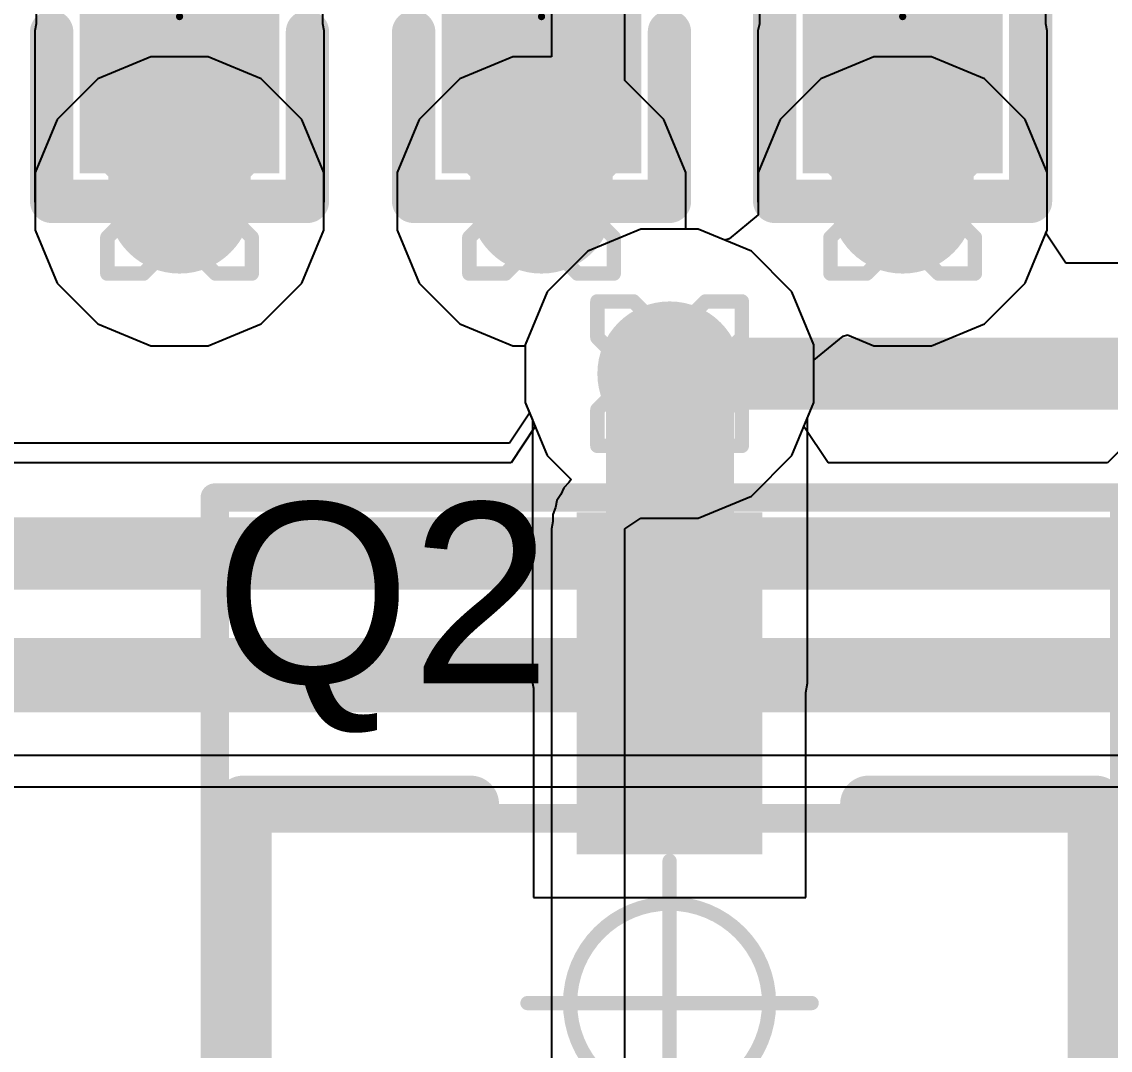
# Model space of a CAD drawing. Header units: inches. Extents: x -13 to 356, y -4 to 120.
# Drawn here: x 5.124 to 8.954, y 14.963 to 18.58 of the extents above; entities that cross this region are included whole.
import ezdxf

# ---------------------------------------------------------------- set-up
doc = ezdxf.new("R2010")
doc.units = ezdxf.units.IN
for name, color, linetype in [('Bottom Layer', 5, 'Continuous'), ('Drill Drawing', 1, 'Continuous'), ('GND', 16, 'Continuous'), ('Mechanical 13', 56, 'Continuous'), ('Mechanical 15', 56, 'Continuous'), ('POWER', 76, 'Continuous'), ('Top Layer', 1, 'Continuous'), ('Top Overlay', 2, 'Continuous'), ('Top Paste', 8, 'Continuous'), ('Top Solder', 216, 'Continuous'), ('Via Holes', 16, 'Continuous')]:
    doc.layers.add(name, color=color, linetype=linetype)
doc.styles.add('Arial', font='', dxfattribs={"height": 0.2})
doc.styles.get('Arial').set_extended_font_data('Arial')

# ---------------------------------------------------------------- blocks, each defined once
blk = doc.blocks.new('SOT23_3L_23')
at = {"layer": 'Top Layer'}
blk.add_hatch(color=1, dxfattribs=at).paths.add_polyline_path([(0.225, 0.625), (-0.225, 0.625), (-0.225, 1.625), (0.225, 1.625)])
at = {"layer": 'Top Paste'}
blk.add_hatch(color=8, dxfattribs=at).paths.add_polyline_path([(0.225, 0.625), (-0.225, 0.625), (-0.225, 1.625), (0.225, 1.625)])
at = {"layer": 'Top Solder'}
blk.add_hatch(color=216, dxfattribs=at).paths.add_polyline_path([(0.3266, 0.5234), (-0.3266, 0.5234), (-0.3266, 1.7266), (0.3266, 1.7266)])
at = {"layer": 'Mechanical 13'}
for points in [[(-1.5, 0.65, 0.1, 0.1, 0), (1.5, 0.65, 0.1, 0.1, 0)], [(-1.5, -0.65, 0.1, 0.1, 0), (-1.5, 0.65, 0.1, 0.1, 0)], [(1.5, -0.65, 0.1, 0.1, 0), (1.5, 0.65, 0.1, 0.1, 0)]]:
    blk.add_lwpolyline(points, format="xyseb", dxfattribs=at)
for points in [[(-1.525, 0.65, 0.05, 0.05, 1), (-1.475, 0.65, 0.05, 0.05, 1)], [(-1.525, 0.65, 0.05, 0.05, 1), (-1.475, 0.65, 0.05, 0.05, 1)], [(1.475, 0.65, 0.05, 0.05, 1), (1.525, 0.65, 0.05, 0.05, 1)], [(1.475, 0.65, 0.05, 0.05, 1), (1.525, 0.65, 0.05, 0.05, 1)]]:
    blk.add_lwpolyline(points, format="xyseb", close=True, dxfattribs=at)
at = {"layer": 'Mechanical 15'}
for points in [[(-1.6, 1.778, 0.1, 0.1, 0), (1.6, 1.778, 0.1, 0.1, 0)], [(-1.6, -1.778, 0.1, 0.1, 0), (-1.6, 1.778, 0.1, 0.1, 0)], [(1.6, -1.778, 0.1, 0.1, 0), (1.6, 1.778, 0.1, 0.1, 0)], [(0, -0.5, 0.05, 0.05, 0), (0, 0.5, 0.05, 0.05, 0)], [(-0.5, 0, 0.05, 0.05, 0), (0.5, 0, 0.05, 0.05, 0)]]:
    blk.add_lwpolyline(points, format="xyseb", dxfattribs=at)
for points in [[(-1.625, 1.778, 0.05, 0.05, 1), (-1.575, 1.778, 0.05, 0.05, 1)], [(-1.625, 1.778, 0.05, 0.05, 1), (-1.575, 1.778, 0.05, 0.05, 1)], [(1.575, 1.778, 0.05, 0.05, 1), (1.625, 1.778, 0.05, 0.05, 1)], [(1.575, 1.778, 0.05, 0.05, 1), (1.625, 1.778, 0.05, 0.05, 1)], [(-0.0125, 0.5, 0.025, 0.025, 1), (0.0125, 0.5, 0.025, 0.025, 1)], [(0.35, 0, 0.05, 0.05, 1), (-0.35, 0, 0.05, 0.05, 1)], [(-0.5125, 0, 0.025, 0.025, 1), (-0.4875, 0, 0.025, 0.025, 1)], [(-0.3625, 0, 0.025, 0.025, 1), (-0.3375, 0, 0.025, 0.025, 1)], [(0.3375, 0, 0.025, 0.025, 1), (0.3625, 0, 0.025, 0.025, 1)], [(0.4875, 0, 0.025, 0.025, 1), (0.5125, 0, 0.025, 0.025, 1)]]:
    blk.add_lwpolyline(points, format="xyseb", close=True, dxfattribs=at)
at = {"layer": 'Top Overlay'}
for points in [[(-1.5, -0.3, 0.2, 0.2, 0), (-1.5, 0.7, 0.2, 0.2, 0)], [(-1.5, 0.7, 0.2, 0.2, 0), (-0.7, 0.7, 0.2, 0.2, 0)], [(0.7, 0.7, 0.2, 0.2, 0), (1.5, 0.7, 0.2, 0.2, 0)], [(1.5, -0.3, 0.2, 0.2, 0), (1.5, 0.7, 0.2, 0.2, 0)]]:
    blk.add_lwpolyline(points, format="xyseb", dxfattribs=at)
for points in [[(-1.55, 0.7, 0.1, 0.1, 1), (-1.45, 0.7, 0.1, 0.1, 1)], [(-1.55, 0.7, 0.1, 0.1, 1), (-1.45, 0.7, 0.1, 0.1, 1)], [(-0.75, 0.7, 0.1, 0.1, 1), (-0.65, 0.7, 0.1, 0.1, 1)], [(0.65, 0.7, 0.1, 0.1, 1), (0.75, 0.7, 0.1, 0.1, 1)], [(1.45, 0.7, 0.1, 0.1, 1), (1.55, 0.7, 0.1, 0.1, 1)], [(1.45, 0.7, 0.1, 0.1, 1), (1.55, 0.7, 0.1, 0.1, 1)]]:
    blk.add_lwpolyline(points, format="xyseb", close=True, dxfattribs=at)
blk = doc.blocks.new('R_0402_L_27')
at = {"layer": 'Top Layer'}
for points in [[(-0.6001, 0.2499), (-0.2001, 0.2499), (-0.2001, -0.2501), (-0.6001, -0.2501)], [(0.2499, 0.2499), (0.6499, 0.2499), (0.6499, -0.2501), (0.2499, -0.2501)]]:
    blk.add_hatch(color=1, dxfattribs=at).paths.add_polyline_path(points)
at = {"layer": 'Top Paste'}
for points in [[(-0.6001, 0.2499), (-0.2001, 0.2499), (-0.2001, -0.2501), (-0.6001, -0.2501)], [(0.2499, 0.2499), (0.6499, 0.2499), (0.6499, -0.2501), (0.2499, -0.2501)]]:
    blk.add_hatch(color=8, dxfattribs=at).paths.add_polyline_path(points)
at = {"layer": 'Top Solder'}
for points in [[(-0.7017, 0.3515), (-0.0985, 0.3515), (-0.0985, -0.3517), (-0.7017, -0.3517)], [(0.1483, 0.3515), (0.7515, 0.3515), (0.7515, -0.3517), (0.1483, -0.3517)]]:
    blk.add_hatch(color=216, dxfattribs=at).paths.add_polyline_path(points)
at = {"layer": 'Mechanical 15'}
for points in [[(0, -0.2, 0.0254, 0.0254, 0), (0, 0.2, 0.0254, 0.0254, 0)], [(0.2, 0, 0.0254, 0.0254, 0), (-0.2, 0, 0.0254, 0.0254, 0)]]:
    blk.add_lwpolyline(points, format="xyseb", dxfattribs=at)
for points in [[(-0.0063, 0.2, 0.0127, 0.0127, 1), (0.0063, 0.2, 0.0127, 0.0127, 1)], [(0.127, 0, 0.0254, 0.0254, 1), (-0.127, 0, 0.0254, 0.0254, 1)], [(-0.2063, 0, 0.0127, 0.0127, 1), (-0.1936, 0, 0.0127, 0.0127, 1)], [(-0.1333, 0, 0.0127, 0.0127, 1), (-0.1206, 0, 0.0127, 0.0127, 1)], [(0.1206, 0, 0.0127, 0.0127, 1), (0.1333, 0, 0.0127, 0.0127, 1)], [(0.1936, 0, 0.0127, 0.0127, 1), (0.2063, 0, 0.0127, 0.0127, 1)], [(-0.0063, -0.2, 0.0127, 0.0127, 1), (0.0063, -0.2, 0.0127, 0.0127, 1)]]:
    blk.add_lwpolyline(points, format="xyseb", close=True, dxfattribs=at)
at = {"layer": 'Top Overlay'}
for points in [[(-0.8001, -0.4501, 0.1524, 0.1524, 0), (-0.8001, 0.4499, 0.1524, 0.1524, 0)], [(0.8499, 0.4499, 0.1524, 0.1524, 0), (-0.8001, 0.4499, 0.1524, 0.1524, 0)], [(0.8499, -0.4501, 0.1524, 0.1524, 0), (0.8499, 0.4499, 0.1524, 0.1524, 0)], [(0.8499, -0.4501, 0.1524, 0.1524, 0), (-0.8001, -0.4501, 0.1524, 0.1524, 0)]]:
    blk.add_lwpolyline(points, format="xyseb", dxfattribs=at)
for points in [[(-0.8382, 0.4499, 0.0762, 0.0762, 1), (-0.762, 0.4499, 0.0762, 0.0762, 1)], [(-0.8382, 0.4499, 0.0762, 0.0762, 1), (-0.762, 0.4499, 0.0762, 0.0762, 1)], [(0.8118, 0.4499, 0.0762, 0.0762, 1), (0.888, 0.4499, 0.0762, 0.0762, 1)], [(0.8118, 0.4499, 0.0762, 0.0762, 1), (0.888, 0.4499, 0.0762, 0.0762, 1)], [(-0.8382, -0.4501, 0.0762, 0.0762, 1), (-0.762, -0.4501, 0.0762, 0.0762, 1)], [(-0.8382, -0.4501, 0.0762, 0.0762, 1), (-0.762, -0.4501, 0.0762, 0.0762, 1)], [(0.8118, -0.4501, 0.0762, 0.0762, 1), (0.888, -0.4501, 0.0762, 0.0762, 1)], [(0.8118, -0.4501, 0.0762, 0.0762, 1), (0.888, -0.4501, 0.0762, 0.0762, 1)]]:
    blk.add_lwpolyline(points, format="xyseb", close=True, dxfattribs=at)
blk = doc.blocks.new('C_0402_L_28')
at = {"layer": 'Top Layer'}
for points in [[(-0.65, 0.25), (-0.25, 0.25), (-0.25, -0.25), (-0.65, -0.25)], [(0.2499, 0.2499), (0.6499, 0.2499), (0.6499, -0.2501), (0.2499, -0.2501)]]:
    blk.add_hatch(color=1, dxfattribs=at).paths.add_polyline_path(points)
at = {"layer": 'Top Paste'}
for points in [[(-0.65, 0.25), (-0.25, 0.25), (-0.25, -0.25), (-0.65, -0.25)], [(0.2499, 0.2499), (0.6499, 0.2499), (0.6499, -0.2501), (0.2499, -0.2501)]]:
    blk.add_hatch(color=8, dxfattribs=at).paths.add_polyline_path(points)
at = {"layer": 'Top Solder'}
for points in [[(-0.7516, 0.3516), (-0.1484, 0.3516), (-0.1484, -0.3516), (-0.7516, -0.3516)], [(0.1483, 0.3515), (0.7515, 0.3515), (0.7515, -0.3517), (0.1483, -0.3517)]]:
    blk.add_hatch(color=216, dxfattribs=at).paths.add_polyline_path(points)
at = {"layer": 'Mechanical 15'}
for points in [[(0, -0.2, 0.0254, 0.0254, 0), (0, 0.2, 0.0254, 0.0254, 0)], [(0.2, 0, 0.0254, 0.0254, 0), (-0.2, 0, 0.0254, 0.0254, 0)]]:
    blk.add_lwpolyline(points, format="xyseb", dxfattribs=at)
for points in [[(-0.0063, 0.2, 0.0127, 0.0127, 1), (0.0063, 0.2, 0.0127, 0.0127, 1)], [(0.127, 0, 0.0254, 0.0254, 1), (-0.127, 0, 0.0254, 0.0254, 1)], [(-0.2063, 0, 0.0127, 0.0127, 1), (-0.1936, 0, 0.0127, 0.0127, 1)], [(-0.1333, 0, 0.0127, 0.0127, 1), (-0.1206, 0, 0.0127, 0.0127, 1)], [(0.1206, 0, 0.0127, 0.0127, 1), (0.1333, 0, 0.0127, 0.0127, 1)], [(0.1936, 0, 0.0127, 0.0127, 1), (0.2063, 0, 0.0127, 0.0127, 1)], [(-0.0063, -0.2, 0.0127, 0.0127, 1), (0.0063, -0.2, 0.0127, 0.0127, 1)]]:
    blk.add_lwpolyline(points, format="xyseb", close=True, dxfattribs=at)
at = {"layer": 'Top Overlay'}
for points in [[(-0.254, 0.4499, 0.1524, 0.1524, 0), (-0.8499, 0.4499, 0.1524, 0.1524, 0)], [(-0.8499, -0.4499, 0.1524, 0.1524, 0), (-0.8499, 0.4499, 0.1524, 0.1524, 0)], [(0.8499, 0.4499, 0.1524, 0.1524, 0), (0.254, 0.4499, 0.1524, 0.1524, 0)], [(0.8499, -0.4501, 0.1524, 0.1524, 0), (0.8499, 0.4499, 0.1524, 0.1524, 0)], [(0, -0.1524, 0.1524, 0.1524, 0), (0, 0.1524, 0.1524, 0.1524, 0)], [(-0.254, -0.4499, 0.1524, 0.1524, 0), (-0.8499, -0.4499, 0.1524, 0.1524, 0)], [(-0.8498, -0.4501, 0.1524, 0.1524, 0), (-0.8499, -0.4499, 0.1524, 0.1524, 0)], [(0.8499, -0.4499, 0.1524, 0.1524, 0), (0.254, -0.4499, 0.1524, 0.1524, 0)]]:
    blk.add_lwpolyline(points, format="xyseb", dxfattribs=at)
for points in [[(-0.888, 0.4499, 0.0762, 0.0762, 1), (-0.8118, 0.4499, 0.0762, 0.0762, 1)], [(-0.888, 0.4499, 0.0762, 0.0762, 1), (-0.8118, 0.4499, 0.0762, 0.0762, 1)], [(-0.2921, 0.4499, 0.0762, 0.0762, 1), (-0.2159, 0.4499, 0.0762, 0.0762, 1)], [(0.2159, 0.4499, 0.0762, 0.0762, 1), (0.2921, 0.4499, 0.0762, 0.0762, 1)], [(0.8118, 0.4499, 0.0762, 0.0762, 1), (0.888, 0.4499, 0.0762, 0.0762, 1)], [(0.8118, 0.4499, 0.0762, 0.0762, 1), (0.888, 0.4499, 0.0762, 0.0762, 1)], [(-0.0381, 0.1524, 0.0762, 0.0762, 1), (0.0381, 0.1524, 0.0762, 0.0762, 1)], [(-0.0381, -0.1524, 0.0762, 0.0762, 1), (0.0381, -0.1524, 0.0762, 0.0762, 1)], [(-0.888, -0.4499, 0.0762, 0.0762, 1), (-0.8118, -0.4499, 0.0762, 0.0762, 1)], [(-0.888, -0.4499, 0.0762, 0.0762, 1), (-0.8118, -0.4499, 0.0762, 0.0762, 1)], [(-0.888, -0.4499, 0.0762, 0.0762, 1), (-0.8118, -0.4499, 0.0762, 0.0762, 1)], [(-0.8879, -0.4501, 0.0762, 0.0762, 1), (-0.8117, -0.4501, 0.0762, 0.0762, 1)], [(-0.2921, -0.4499, 0.0762, 0.0762, 1), (-0.2159, -0.4499, 0.0762, 0.0762, 1)], [(0.2159, -0.4499, 0.0762, 0.0762, 1), (0.2921, -0.4499, 0.0762, 0.0762, 1)], [(0.8118, -0.4499, 0.0762, 0.0762, 1), (0.888, -0.4499, 0.0762, 0.0762, 1)], [(0.8118, -0.4501, 0.0762, 0.0762, 1), (0.888, -0.4501, 0.0762, 0.0762, 1)]]:
    blk.add_lwpolyline(points, format="xyseb", close=True, dxfattribs=at)
blk = doc.blocks.new('C_0402_L_40')
at = {"layer": 'Top Layer'}
for points in [[(-0.65, 0.25), (-0.25, 0.25), (-0.25, -0.25), (-0.65, -0.25)], [(0.2499, 0.2499), (0.6499, 0.2499), (0.6499, -0.2501), (0.2499, -0.2501)]]:
    blk.add_hatch(color=1, dxfattribs=at).paths.add_polyline_path(points)
at = {"layer": 'Top Paste'}
for points in [[(-0.65, 0.25), (-0.25, 0.25), (-0.25, -0.25), (-0.65, -0.25)], [(0.2499, 0.2499), (0.6499, 0.2499), (0.6499, -0.2501), (0.2499, -0.2501)]]:
    blk.add_hatch(color=8, dxfattribs=at).paths.add_polyline_path(points)
at = {"layer": 'Top Solder'}
for points in [[(-0.7516, 0.3516), (-0.1484, 0.3516), (-0.1484, -0.3516), (-0.7516, -0.3516)], [(0.1483, 0.3515), (0.7515, 0.3515), (0.7515, -0.3517), (0.1483, -0.3517)]]:
    blk.add_hatch(color=216, dxfattribs=at).paths.add_polyline_path(points)
at = {"layer": 'Mechanical 15'}
for points in [[(0, -0.2, 0.0254, 0.0254, 0), (0, 0.2, 0.0254, 0.0254, 0)], [(0.2, 0, 0.0254, 0.0254, 0), (-0.2, 0, 0.0254, 0.0254, 0)]]:
    blk.add_lwpolyline(points, format="xyseb", dxfattribs=at)
for points in [[(-0.0063, 0.2, 0.0127, 0.0127, 1), (0.0063, 0.2, 0.0127, 0.0127, 1)], [(0.127, 0, 0.0254, 0.0254, 1), (-0.127, 0, 0.0254, 0.0254, 1)], [(-0.2063, 0, 0.0127, 0.0127, 1), (-0.1936, 0, 0.0127, 0.0127, 1)], [(-0.1333, 0, 0.0127, 0.0127, 1), (-0.1206, 0, 0.0127, 0.0127, 1)], [(0.1206, 0, 0.0127, 0.0127, 1), (0.1333, 0, 0.0127, 0.0127, 1)], [(0.1936, 0, 0.0127, 0.0127, 1), (0.2063, 0, 0.0127, 0.0127, 1)], [(-0.0063, -0.2, 0.0127, 0.0127, 1), (0.0063, -0.2, 0.0127, 0.0127, 1)]]:
    blk.add_lwpolyline(points, format="xyseb", close=True, dxfattribs=at)
at = {"layer": 'Top Overlay'}
for points in [[(-0.254, 0.4499, 0.1524, 0.1524, 0), (-0.8499, 0.4499, 0.1524, 0.1524, 0)], [(-0.8499, -0.4499, 0.1524, 0.1524, 0), (-0.8499, 0.4499, 0.1524, 0.1524, 0)], [(0.8499, 0.4499, 0.1524, 0.1524, 0), (0.254, 0.4499, 0.1524, 0.1524, 0)], [(0.8499, -0.4501, 0.1524, 0.1524, 0), (0.8499, 0.4499, 0.1524, 0.1524, 0)], [(0, -0.1524, 0.1524, 0.1524, 0), (0, 0.1524, 0.1524, 0.1524, 0)], [(-0.254, -0.4499, 0.1524, 0.1524, 0), (-0.8499, -0.4499, 0.1524, 0.1524, 0)], [(-0.8498, -0.4501, 0.1524, 0.1524, 0), (-0.8499, -0.4499, 0.1524, 0.1524, 0)], [(0.8499, -0.4499, 0.1524, 0.1524, 0), (0.254, -0.4499, 0.1524, 0.1524, 0)]]:
    blk.add_lwpolyline(points, format="xyseb", dxfattribs=at)
for points in [[(-0.888, 0.4499, 0.0762, 0.0762, 1), (-0.8118, 0.4499, 0.0762, 0.0762, 1)], [(-0.888, 0.4499, 0.0762, 0.0762, 1), (-0.8118, 0.4499, 0.0762, 0.0762, 1)], [(-0.2921, 0.4499, 0.0762, 0.0762, 1), (-0.2159, 0.4499, 0.0762, 0.0762, 1)], [(0.2159, 0.4499, 0.0762, 0.0762, 1), (0.2921, 0.4499, 0.0762, 0.0762, 1)], [(0.8118, 0.4499, 0.0762, 0.0762, 1), (0.888, 0.4499, 0.0762, 0.0762, 1)], [(0.8118, 0.4499, 0.0762, 0.0762, 1), (0.888, 0.4499, 0.0762, 0.0762, 1)], [(-0.0381, 0.1524, 0.0762, 0.0762, 1), (0.0381, 0.1524, 0.0762, 0.0762, 1)], [(-0.0381, -0.1524, 0.0762, 0.0762, 1), (0.0381, -0.1524, 0.0762, 0.0762, 1)], [(-0.888, -0.4499, 0.0762, 0.0762, 1), (-0.8118, -0.4499, 0.0762, 0.0762, 1)], [(-0.888, -0.4499, 0.0762, 0.0762, 1), (-0.8118, -0.4499, 0.0762, 0.0762, 1)], [(-0.888, -0.4499, 0.0762, 0.0762, 1), (-0.8118, -0.4499, 0.0762, 0.0762, 1)], [(-0.8879, -0.4501, 0.0762, 0.0762, 1), (-0.8117, -0.4501, 0.0762, 0.0762, 1)], [(-0.2921, -0.4499, 0.0762, 0.0762, 1), (-0.2159, -0.4499, 0.0762, 0.0762, 1)], [(0.2159, -0.4499, 0.0762, 0.0762, 1), (0.2921, -0.4499, 0.0762, 0.0762, 1)], [(0.8118, -0.4499, 0.0762, 0.0762, 1), (0.888, -0.4499, 0.0762, 0.0762, 1)], [(0.8118, -0.4501, 0.0762, 0.0762, 1), (0.888, -0.4501, 0.0762, 0.0762, 1)]]:
    blk.add_lwpolyline(points, format="xyseb", close=True, dxfattribs=at)

msp = doc.modelspace()

# ---------------------------------------------------------------- hatches: boundary and pattern name
at = {"layer": 'Bottom Layer'}
h = msp.add_hatch(color=5, dxfattribs=at)
edge = h.paths.add_edge_path()
edge.add_arc((5.6794, 17.9486), 0.254, 0, 360)
h = msp.add_hatch(color=5, dxfattribs=at)
edge = h.paths.add_edge_path()
edge.add_arc((6.9529, 17.9486), 0.254, 0, 360)
h = msp.add_hatch(color=5, dxfattribs=at)
edge = h.paths.add_edge_path()
edge.add_arc((8.2234, 17.9486), 0.254, 0, 360)
h = msp.add_hatch(color=5, dxfattribs=at)
edge = h.paths.add_edge_path()
edge.add_arc((7.4034, 17.3427), 0.254, 0, 360)
at = {"layer": 'GND'}
h = msp.add_hatch(color=16, dxfattribs=at)
edge = h.paths.add_edge_path()
edge.add_arc((5.6794, 17.9486), 0.254, 0, 360)
h = msp.add_hatch(color=16, dxfattribs=at)
edge = h.paths.add_edge_path()
edge.add_arc((6.9529, 17.9486), 0.254, 0, 360)
h = msp.add_hatch(color=16, dxfattribs=at)
edge = h.paths.add_edge_path()
edge.add_arc((8.2234, 17.9486), 0.254, 0, 360)
h = msp.add_hatch(color=16, dxfattribs=at)
edge = h.paths.add_edge_path()
edge.add_arc((7.4034, 17.3427), 0.254, 0, 360)
at = {"layer": 'POWER'}
h = msp.add_hatch(color=76, dxfattribs=at)
edge = h.paths.add_edge_path()
edge.add_arc((5.6794, 17.9486), 0.254, 0, 360)
h = msp.add_hatch(color=76, dxfattribs=at)
edge = h.paths.add_edge_path()
edge.add_arc((6.9529, 17.9486), 0.254, 0, 360)
h = msp.add_hatch(color=76, dxfattribs=at)
edge = h.paths.add_edge_path()
edge.add_arc((8.2234, 17.9486), 0.254, 0, 360)
h = msp.add_hatch(color=76, dxfattribs=at)
edge = h.paths.add_edge_path()
edge.add_arc((7.4034, 17.3427), 0.254, 0, 360)
at = {"layer": 'Top Layer'}
for points in [[(5.9294, 18.5485), (5.4294, 18.5485), (5.4294, 17.9486), (5.9294, 17.9486)], [(7.2029, 18.5485), (6.7029, 18.5485), (6.7029, 17.9486), (7.2029, 17.9486)], [(8.4734, 18.5485), (7.9734, 18.5485), (7.9734, 17.9486), (8.4734, 17.9486)], [(7.18, 16.2537), (7.63, 16.2537), (7.63, 17.3427), (7.18, 17.3427)]]:
    msp.add_hatch(color=1, dxfattribs=at).paths.add_polyline_path(points)
h = msp.add_hatch(color=1, dxfattribs=at)
edge = h.paths.add_edge_path()
edge.add_arc((5.6794, 17.9486), 0.254, 0, 360)
h = msp.add_hatch(color=1, dxfattribs=at)
edge = h.paths.add_edge_path()
edge.add_arc((6.9529, 17.9486), 0.254, 0, 360)
h = msp.add_hatch(color=1, dxfattribs=at)
edge = h.paths.add_edge_path()
edge.add_arc((8.2234, 17.9486), 0.254, 0, 360)
h = msp.add_hatch(color=1, dxfattribs=at)
edge = h.paths.add_edge_path()
edge.add_arc((7.4034, 17.3427), 0.254, 0, 360)
at = {"layer": 'Via Holes'}
h = msp.add_hatch(color=7, dxfattribs=at)
edge = h.paths.add_edge_path()
edge.add_arc((5.6794, 17.9486), 0.127, 0, 360)
h = msp.add_hatch(color=7, dxfattribs=at)
edge = h.paths.add_edge_path()
edge.add_arc((6.9529, 17.9486), 0.127, 0, 360)
h = msp.add_hatch(color=7, dxfattribs=at)
edge = h.paths.add_edge_path()
edge.add_arc((8.2234, 17.9486), 0.127, 0, 360)
h = msp.add_hatch(color=7, dxfattribs=at)
edge = h.paths.add_edge_path()
edge.add_arc((7.4034, 17.3427), 0.127, 0, 360)

# ---------------------------------------------------------------- linework, layer by layer
at = {"layer": 'Bottom Layer'}
for p, q in [((5.5783, 18.4566), (5.3916, 18.3793)), ((5.7804, 18.4566), (5.5783, 18.4566)), ((5.9671, 18.3793), (5.7804, 18.4566)), ((8.1223, 18.4566), (7.9356, 18.3793)), ((8.3244, 18.4566), (8.1223, 18.4566)), ((8.5111, 18.3793), (8.3244, 18.4566)), ((5.3916, 18.3793), (5.2487, 18.2364)), ((6.11, 18.2364), (5.9671, 18.3793)), ((7.9356, 18.3793), (7.7927, 18.2364)), ((8.654, 18.2364), (8.5111, 18.3793)), ((5.2487, 18.2364), (5.1714, 18.0497)), ((6.1874, 18.0497), (6.11, 18.2364)), ((7.7927, 18.2364), (7.7154, 18.0497)), ((8.7314, 18.0497), (8.654, 18.2364)), ((5.1714, 18.0497), (5.1714, 17.8476)), ((6.1874, 17.8476), (6.1874, 18.0497)), ((7.7154, 18.0497), (7.7154, 17.9008)), ((8.7314, 17.8476), (8.7314, 18.0497)), ((7.7154, 17.9008), (7.6127, 17.8164)), ((5.1714, 17.8476), (5.2487, 17.6609)), ((6.11, 17.6609), (6.1874, 17.8476)), ((7.3024, 17.8507), (7.1157, 17.7733)), ((7.5045, 17.8507), (7.3024, 17.8507)), ((7.598, 17.8119), (7.5045, 17.8507)), ((8.7269, 17.8367), (8.7314, 17.8476)), ((7.6127, 17.8164), (7.598, 17.8119)), ((8.7974, 17.7311), (8.7269, 17.8367)), ((7.1157, 17.7733), (6.9728, 17.6304)), ((9.8549, 17.7311), (8.7974, 17.7311)), ((5.2487, 17.6609), (5.3916, 17.518)), ((5.9671, 17.518), (6.11, 17.6609)), ((6.9728, 17.6304), (6.8954, 17.4437)), ((5.3916, 17.518), (5.5783, 17.4406)), ((5.7804, 17.4406), (5.9671, 17.518)), ((5.5783, 17.4406), (5.7804, 17.4406)), ((6.8954, 17.4437), (6.8954, 17.2416)), ((6.8954, 17.2416), (6.911, 17.204)), ((6.911, 17.204), (6.8405, 17.0984)), ((6.8405, 17.0984), (4.7558, 17.0984)), ((5.0955, 15.8896), (10.1059, 15.8896))]:
    msp.add_line(p, q, dxfattribs=at)
for points in [[(7.4034, 17.3427, 0.254, 0.254, 0), (10.0158, 17.3427, 0.254, 0.254, 0)], [(4.7558, 16.7099, 0.254, 0.254, 0), (10.3807, 16.7099, 0.254, 0.254, 0)], [(4.9346, 16.2781, 0.254, 0.254, 0), (10.3807, 16.2781, 0.254, 0.254, 0)]]:
    msp.add_lwpolyline(points, format="xyseb", dxfattribs=at)
msp.add_lwpolyline([(7.3399, 17.3427, 0.127, 0.127, 1), (7.4669, 17.3427, 0.127, 0.127, 1)], format="xyseb", close=True, dxfattribs=at)
at = {"layer": 'Drill Drawing'}
for points in [[(5.4254, 18.0756, 0.0508, 0.0508, 0), (5.4254, 18.2026, 0.0508, 0.0508, 0)], [(5.4254, 18.2026, 0.0508, 0.0508, 0), (5.5524, 18.2026, 0.0508, 0.0508, 0)], [(5.5524, 18.2026, 0.0508, 0.0508, 0), (5.6794, 18.0756, 0.0508, 0.0508, 0)], [(5.6794, 18.0756, 0.0508, 0.0508, 0), (5.8064, 18.2026, 0.0508, 0.0508, 0)], [(5.8064, 18.2026, 0.0508, 0.0508, 0), (5.9334, 18.2026, 0.0508, 0.0508, 0)], [(5.9334, 18.0756, 0.0508, 0.0508, 0), (5.9334, 18.2026, 0.0508, 0.0508, 0)], [(6.6989, 18.0756, 0.0508, 0.0508, 0), (6.6989, 18.2026, 0.0508, 0.0508, 0)], [(6.6989, 18.2026, 0.0508, 0.0508, 0), (6.8259, 18.2026, 0.0508, 0.0508, 0)], [(6.8259, 18.2026, 0.0508, 0.0508, 0), (6.9529, 18.0756, 0.0508, 0.0508, 0)], [(6.9529, 18.0756, 0.0508, 0.0508, 0), (7.0799, 18.2026, 0.0508, 0.0508, 0)], [(7.0799, 18.2026, 0.0508, 0.0508, 0), (7.2069, 18.2026, 0.0508, 0.0508, 0)], [(7.2069, 18.0756, 0.0508, 0.0508, 0), (7.2069, 18.2026, 0.0508, 0.0508, 0)], [(7.9694, 18.0756, 0.0508, 0.0508, 0), (7.9694, 18.2026, 0.0508, 0.0508, 0)], [(7.9694, 18.2026, 0.0508, 0.0508, 0), (8.0964, 18.2026, 0.0508, 0.0508, 0)], [(8.0964, 18.2026, 0.0508, 0.0508, 0), (8.2234, 18.0756, 0.0508, 0.0508, 0)], [(8.2234, 18.0756, 0.0508, 0.0508, 0), (8.3504, 18.2026, 0.0508, 0.0508, 0)], [(8.3504, 18.2026, 0.0508, 0.0508, 0), (8.4774, 18.2026, 0.0508, 0.0508, 0)], [(8.4774, 18.0756, 0.0508, 0.0508, 0), (8.4774, 18.2026, 0.0508, 0.0508, 0)], [(5.4254, 18.0756, 0.0508, 0.0508, 0), (5.5524, 17.9486, 0.0508, 0.0508, 0)], [(5.8064, 17.9486, 0.0508, 0.0508, 0), (5.9334, 18.0756, 0.0508, 0.0508, 0)], [(6.6989, 18.0756, 0.0508, 0.0508, 0), (6.8259, 17.9486, 0.0508, 0.0508, 0)], [(7.0799, 17.9486, 0.0508, 0.0508, 0), (7.2069, 18.0756, 0.0508, 0.0508, 0)], [(7.9694, 18.0756, 0.0508, 0.0508, 0), (8.0964, 17.9486, 0.0508, 0.0508, 0)], [(8.3504, 17.9486, 0.0508, 0.0508, 0), (8.4774, 18.0756, 0.0508, 0.0508, 0)], [(5.4254, 17.8216, 0.0508, 0.0508, 0), (5.5524, 17.9486, 0.0508, 0.0508, 0)], [(5.8064, 17.9486, 0.0508, 0.0508, 0), (5.9334, 17.8216, 0.0508, 0.0508, 0)], [(6.6989, 17.8216, 0.0508, 0.0508, 0), (6.8259, 17.9486, 0.0508, 0.0508, 0)], [(7.0799, 17.9486, 0.0508, 0.0508, 0), (7.2069, 17.8216, 0.0508, 0.0508, 0)], [(7.9694, 17.8216, 0.0508, 0.0508, 0), (8.0964, 17.9486, 0.0508, 0.0508, 0)], [(8.3504, 17.9486, 0.0508, 0.0508, 0), (8.4774, 17.8216, 0.0508, 0.0508, 0)], [(5.4254, 17.6946, 0.0508, 0.0508, 0), (5.4254, 17.8216, 0.0508, 0.0508, 0)], [(5.5524, 17.6946, 0.0508, 0.0508, 0), (5.6794, 17.8216, 0.0508, 0.0508, 0)], [(5.6794, 17.8216, 0.0508, 0.0508, 0), (5.8064, 17.6946, 0.0508, 0.0508, 0)], [(5.9334, 17.6946, 0.0508, 0.0508, 0), (5.9334, 17.8216, 0.0508, 0.0508, 0)], [(6.6989, 17.6946, 0.0508, 0.0508, 0), (6.6989, 17.8216, 0.0508, 0.0508, 0)], [(6.8259, 17.6946, 0.0508, 0.0508, 0), (6.9529, 17.8216, 0.0508, 0.0508, 0)], [(6.9529, 17.8216, 0.0508, 0.0508, 0), (7.0799, 17.6946, 0.0508, 0.0508, 0)], [(7.2069, 17.6946, 0.0508, 0.0508, 0), (7.2069, 17.8216, 0.0508, 0.0508, 0)], [(7.9694, 17.6946, 0.0508, 0.0508, 0), (7.9694, 17.8216, 0.0508, 0.0508, 0)], [(8.0964, 17.6946, 0.0508, 0.0508, 0), (8.2234, 17.8216, 0.0508, 0.0508, 0)], [(8.2234, 17.8216, 0.0508, 0.0508, 0), (8.3504, 17.6946, 0.0508, 0.0508, 0)], [(8.4774, 17.6946, 0.0508, 0.0508, 0), (8.4774, 17.8216, 0.0508, 0.0508, 0)], [(5.4254, 17.6946, 0.0508, 0.0508, 0), (5.5524, 17.6946, 0.0508, 0.0508, 0)], [(5.8064, 17.6946, 0.0508, 0.0508, 0), (5.9334, 17.6946, 0.0508, 0.0508, 0)], [(6.6989, 17.6946, 0.0508, 0.0508, 0), (6.8259, 17.6946, 0.0508, 0.0508, 0)], [(7.0799, 17.6946, 0.0508, 0.0508, 0), (7.2069, 17.6946, 0.0508, 0.0508, 0)], [(7.9694, 17.6946, 0.0508, 0.0508, 0), (8.0964, 17.6946, 0.0508, 0.0508, 0)], [(8.3504, 17.6946, 0.0508, 0.0508, 0), (8.4774, 17.6946, 0.0508, 0.0508, 0)], [(7.1494, 17.4697, 0.0508, 0.0508, 0), (7.1494, 17.5967, 0.0508, 0.0508, 0)], [(7.1494, 17.5967, 0.0508, 0.0508, 0), (7.2764, 17.5967, 0.0508, 0.0508, 0)], [(7.2764, 17.5967, 0.0508, 0.0508, 0), (7.4034, 17.4697, 0.0508, 0.0508, 0)], [(7.4034, 17.4697, 0.0508, 0.0508, 0), (7.5304, 17.5967, 0.0508, 0.0508, 0)], [(7.5304, 17.5967, 0.0508, 0.0508, 0), (7.6574, 17.5967, 0.0508, 0.0508, 0)], [(7.6574, 17.4697, 0.0508, 0.0508, 0), (7.6574, 17.5967, 0.0508, 0.0508, 0)], [(7.1494, 17.4697, 0.0508, 0.0508, 0), (7.2764, 17.3427, 0.0508, 0.0508, 0)], [(7.5304, 17.3427, 0.0508, 0.0508, 0), (7.6574, 17.4697, 0.0508, 0.0508, 0)], [(7.1494, 17.2157, 0.0508, 0.0508, 0), (7.2764, 17.3427, 0.0508, 0.0508, 0)], [(7.5304, 17.3427, 0.0508, 0.0508, 0), (7.6574, 17.2157, 0.0508, 0.0508, 0)], [(7.1494, 17.0887, 0.0508, 0.0508, 0), (7.1494, 17.2157, 0.0508, 0.0508, 0)], [(7.2764, 17.0887, 0.0508, 0.0508, 0), (7.4034, 17.2157, 0.0508, 0.0508, 0)], [(7.4034, 17.2157, 0.0508, 0.0508, 0), (7.5304, 17.0887, 0.0508, 0.0508, 0)], [(7.6574, 17.0887, 0.0508, 0.0508, 0), (7.6574, 17.2157, 0.0508, 0.0508, 0)], [(7.1494, 17.0887, 0.0508, 0.0508, 0), (7.2764, 17.0887, 0.0508, 0.0508, 0)], [(7.5304, 17.0887, 0.0508, 0.0508, 0), (7.6574, 17.0887, 0.0508, 0.0508, 0)]]:
    msp.add_lwpolyline(points, format="xyseb", dxfattribs=at)
for points in [[(5.4127, 18.2026, 0.0254, 0.0254, 1), (5.4381, 18.2026, 0.0254, 0.0254, 1)], [(5.4127, 18.2026, 0.0254, 0.0254, 1), (5.4381, 18.2026, 0.0254, 0.0254, 1)], [(5.5397, 18.2026, 0.0254, 0.0254, 1), (5.5651, 18.2026, 0.0254, 0.0254, 1)], [(5.5397, 18.2026, 0.0254, 0.0254, 1), (5.5651, 18.2026, 0.0254, 0.0254, 1)], [(5.7937, 18.2026, 0.0254, 0.0254, 1), (5.8191, 18.2026, 0.0254, 0.0254, 1)], [(5.7937, 18.2026, 0.0254, 0.0254, 1), (5.8191, 18.2026, 0.0254, 0.0254, 1)], [(5.9207, 18.2026, 0.0254, 0.0254, 1), (5.9461, 18.2026, 0.0254, 0.0254, 1)], [(5.9207, 18.2026, 0.0254, 0.0254, 1), (5.9461, 18.2026, 0.0254, 0.0254, 1)], [(6.6862, 18.2026, 0.0254, 0.0254, 1), (6.7116, 18.2026, 0.0254, 0.0254, 1)], [(6.6862, 18.2026, 0.0254, 0.0254, 1), (6.7116, 18.2026, 0.0254, 0.0254, 1)], [(6.8132, 18.2026, 0.0254, 0.0254, 1), (6.8386, 18.2026, 0.0254, 0.0254, 1)], [(6.8132, 18.2026, 0.0254, 0.0254, 1), (6.8386, 18.2026, 0.0254, 0.0254, 1)], [(7.0672, 18.2026, 0.0254, 0.0254, 1), (7.0926, 18.2026, 0.0254, 0.0254, 1)], [(7.0672, 18.2026, 0.0254, 0.0254, 1), (7.0926, 18.2026, 0.0254, 0.0254, 1)], [(7.1942, 18.2026, 0.0254, 0.0254, 1), (7.2196, 18.2026, 0.0254, 0.0254, 1)], [(7.1942, 18.2026, 0.0254, 0.0254, 1), (7.2196, 18.2026, 0.0254, 0.0254, 1)], [(7.9567, 18.2026, 0.0254, 0.0254, 1), (7.9821, 18.2026, 0.0254, 0.0254, 1)], [(7.9567, 18.2026, 0.0254, 0.0254, 1), (7.9821, 18.2026, 0.0254, 0.0254, 1)], [(8.0837, 18.2026, 0.0254, 0.0254, 1), (8.1091, 18.2026, 0.0254, 0.0254, 1)], [(8.0837, 18.2026, 0.0254, 0.0254, 1), (8.1091, 18.2026, 0.0254, 0.0254, 1)], [(8.3377, 18.2026, 0.0254, 0.0254, 1), (8.3631, 18.2026, 0.0254, 0.0254, 1)], [(8.3377, 18.2026, 0.0254, 0.0254, 1), (8.3631, 18.2026, 0.0254, 0.0254, 1)], [(8.4647, 18.2026, 0.0254, 0.0254, 1), (8.4901, 18.2026, 0.0254, 0.0254, 1)], [(8.4647, 18.2026, 0.0254, 0.0254, 1), (8.4901, 18.2026, 0.0254, 0.0254, 1)], [(5.4127, 18.0756, 0.0254, 0.0254, 1), (5.4381, 18.0756, 0.0254, 0.0254, 1)], [(5.4127, 18.0756, 0.0254, 0.0254, 1), (5.4381, 18.0756, 0.0254, 0.0254, 1)], [(5.6667, 18.0756, 0.0254, 0.0254, 1), (5.6921, 18.0756, 0.0254, 0.0254, 1)], [(5.6667, 18.0756, 0.0254, 0.0254, 1), (5.6921, 18.0756, 0.0254, 0.0254, 1)], [(5.9207, 18.0756, 0.0254, 0.0254, 1), (5.9461, 18.0756, 0.0254, 0.0254, 1)], [(5.9207, 18.0756, 0.0254, 0.0254, 1), (5.9461, 18.0756, 0.0254, 0.0254, 1)], [(6.6862, 18.0756, 0.0254, 0.0254, 1), (6.7116, 18.0756, 0.0254, 0.0254, 1)], [(6.6862, 18.0756, 0.0254, 0.0254, 1), (6.7116, 18.0756, 0.0254, 0.0254, 1)], [(6.9402, 18.0756, 0.0254, 0.0254, 1), (6.9656, 18.0756, 0.0254, 0.0254, 1)], [(6.9402, 18.0756, 0.0254, 0.0254, 1), (6.9656, 18.0756, 0.0254, 0.0254, 1)], [(7.1942, 18.0756, 0.0254, 0.0254, 1), (7.2196, 18.0756, 0.0254, 0.0254, 1)], [(7.1942, 18.0756, 0.0254, 0.0254, 1), (7.2196, 18.0756, 0.0254, 0.0254, 1)], [(7.9567, 18.0756, 0.0254, 0.0254, 1), (7.9821, 18.0756, 0.0254, 0.0254, 1)], [(7.9567, 18.0756, 0.0254, 0.0254, 1), (7.9821, 18.0756, 0.0254, 0.0254, 1)], [(8.2107, 18.0756, 0.0254, 0.0254, 1), (8.2361, 18.0756, 0.0254, 0.0254, 1)], [(8.2107, 18.0756, 0.0254, 0.0254, 1), (8.2361, 18.0756, 0.0254, 0.0254, 1)], [(8.4647, 18.0756, 0.0254, 0.0254, 1), (8.4901, 18.0756, 0.0254, 0.0254, 1)], [(8.4647, 18.0756, 0.0254, 0.0254, 1), (8.4901, 18.0756, 0.0254, 0.0254, 1)], [(5.5397, 17.9486, 0.0254, 0.0254, 1), (5.5651, 17.9486, 0.0254, 0.0254, 1)], [(5.5397, 17.9486, 0.0254, 0.0254, 1), (5.5651, 17.9486, 0.0254, 0.0254, 1)], [(5.7937, 17.9486, 0.0254, 0.0254, 1), (5.8191, 17.9486, 0.0254, 0.0254, 1)], [(5.7937, 17.9486, 0.0254, 0.0254, 1), (5.8191, 17.9486, 0.0254, 0.0254, 1)], [(6.8132, 17.9486, 0.0254, 0.0254, 1), (6.8386, 17.9486, 0.0254, 0.0254, 1)], [(6.8132, 17.9486, 0.0254, 0.0254, 1), (6.8386, 17.9486, 0.0254, 0.0254, 1)], [(7.0672, 17.9486, 0.0254, 0.0254, 1), (7.0926, 17.9486, 0.0254, 0.0254, 1)], [(7.0672, 17.9486, 0.0254, 0.0254, 1), (7.0926, 17.9486, 0.0254, 0.0254, 1)], [(8.0837, 17.9486, 0.0254, 0.0254, 1), (8.1091, 17.9486, 0.0254, 0.0254, 1)], [(8.0837, 17.9486, 0.0254, 0.0254, 1), (8.1091, 17.9486, 0.0254, 0.0254, 1)], [(8.3377, 17.9486, 0.0254, 0.0254, 1), (8.3631, 17.9486, 0.0254, 0.0254, 1)], [(8.3377, 17.9486, 0.0254, 0.0254, 1), (8.3631, 17.9486, 0.0254, 0.0254, 1)], [(5.4127, 17.8216, 0.0254, 0.0254, 1), (5.4381, 17.8216, 0.0254, 0.0254, 1)], [(5.4127, 17.8216, 0.0254, 0.0254, 1), (5.4381, 17.8216, 0.0254, 0.0254, 1)], [(5.6667, 17.8216, 0.0254, 0.0254, 1), (5.6921, 17.8216, 0.0254, 0.0254, 1)], [(5.6667, 17.8216, 0.0254, 0.0254, 1), (5.6921, 17.8216, 0.0254, 0.0254, 1)], [(5.9207, 17.8216, 0.0254, 0.0254, 1), (5.9461, 17.8216, 0.0254, 0.0254, 1)], [(5.9207, 17.8216, 0.0254, 0.0254, 1), (5.9461, 17.8216, 0.0254, 0.0254, 1)], [(6.6862, 17.8216, 0.0254, 0.0254, 1), (6.7116, 17.8216, 0.0254, 0.0254, 1)], [(6.6862, 17.8216, 0.0254, 0.0254, 1), (6.7116, 17.8216, 0.0254, 0.0254, 1)], [(6.9402, 17.8216, 0.0254, 0.0254, 1), (6.9656, 17.8216, 0.0254, 0.0254, 1)], [(6.9402, 17.8216, 0.0254, 0.0254, 1), (6.9656, 17.8216, 0.0254, 0.0254, 1)], [(7.1942, 17.8216, 0.0254, 0.0254, 1), (7.2196, 17.8216, 0.0254, 0.0254, 1)], [(7.1942, 17.8216, 0.0254, 0.0254, 1), (7.2196, 17.8216, 0.0254, 0.0254, 1)], [(7.9567, 17.8216, 0.0254, 0.0254, 1), (7.9821, 17.8216, 0.0254, 0.0254, 1)], [(7.9567, 17.8216, 0.0254, 0.0254, 1), (7.9821, 17.8216, 0.0254, 0.0254, 1)], [(8.2107, 17.8216, 0.0254, 0.0254, 1), (8.2361, 17.8216, 0.0254, 0.0254, 1)], [(8.2107, 17.8216, 0.0254, 0.0254, 1), (8.2361, 17.8216, 0.0254, 0.0254, 1)], [(8.4647, 17.8216, 0.0254, 0.0254, 1), (8.4901, 17.8216, 0.0254, 0.0254, 1)], [(8.4647, 17.8216, 0.0254, 0.0254, 1), (8.4901, 17.8216, 0.0254, 0.0254, 1)], [(5.4127, 17.6946, 0.0254, 0.0254, 1), (5.4381, 17.6946, 0.0254, 0.0254, 1)], [(5.4127, 17.6946, 0.0254, 0.0254, 1), (5.4381, 17.6946, 0.0254, 0.0254, 1)], [(5.5397, 17.6946, 0.0254, 0.0254, 1), (5.5651, 17.6946, 0.0254, 0.0254, 1)], [(5.5397, 17.6946, 0.0254, 0.0254, 1), (5.5651, 17.6946, 0.0254, 0.0254, 1)], [(5.7937, 17.6946, 0.0254, 0.0254, 1), (5.8191, 17.6946, 0.0254, 0.0254, 1)], [(5.7937, 17.6946, 0.0254, 0.0254, 1), (5.8191, 17.6946, 0.0254, 0.0254, 1)], [(5.9207, 17.6946, 0.0254, 0.0254, 1), (5.9461, 17.6946, 0.0254, 0.0254, 1)], [(5.9207, 17.6946, 0.0254, 0.0254, 1), (5.9461, 17.6946, 0.0254, 0.0254, 1)], [(6.6862, 17.6946, 0.0254, 0.0254, 1), (6.7116, 17.6946, 0.0254, 0.0254, 1)], [(6.6862, 17.6946, 0.0254, 0.0254, 1), (6.7116, 17.6946, 0.0254, 0.0254, 1)], [(6.8132, 17.6946, 0.0254, 0.0254, 1), (6.8386, 17.6946, 0.0254, 0.0254, 1)], [(6.8132, 17.6946, 0.0254, 0.0254, 1), (6.8386, 17.6946, 0.0254, 0.0254, 1)], [(7.0672, 17.6946, 0.0254, 0.0254, 1), (7.0926, 17.6946, 0.0254, 0.0254, 1)], [(7.0672, 17.6946, 0.0254, 0.0254, 1), (7.0926, 17.6946, 0.0254, 0.0254, 1)], [(7.1942, 17.6946, 0.0254, 0.0254, 1), (7.2196, 17.6946, 0.0254, 0.0254, 1)], [(7.1942, 17.6946, 0.0254, 0.0254, 1), (7.2196, 17.6946, 0.0254, 0.0254, 1)], [(7.9567, 17.6946, 0.0254, 0.0254, 1), (7.9821, 17.6946, 0.0254, 0.0254, 1)], [(7.9567, 17.6946, 0.0254, 0.0254, 1), (7.9821, 17.6946, 0.0254, 0.0254, 1)], [(8.0837, 17.6946, 0.0254, 0.0254, 1), (8.1091, 17.6946, 0.0254, 0.0254, 1)], [(8.0837, 17.6946, 0.0254, 0.0254, 1), (8.1091, 17.6946, 0.0254, 0.0254, 1)], [(8.3377, 17.6946, 0.0254, 0.0254, 1), (8.3631, 17.6946, 0.0254, 0.0254, 1)], [(8.3377, 17.6946, 0.0254, 0.0254, 1), (8.3631, 17.6946, 0.0254, 0.0254, 1)], [(8.4647, 17.6946, 0.0254, 0.0254, 1), (8.4901, 17.6946, 0.0254, 0.0254, 1)], [(8.4647, 17.6946, 0.0254, 0.0254, 1), (8.4901, 17.6946, 0.0254, 0.0254, 1)], [(7.1367, 17.5967, 0.0254, 0.0254, 1), (7.1621, 17.5967, 0.0254, 0.0254, 1)], [(7.1367, 17.5967, 0.0254, 0.0254, 1), (7.1621, 17.5967, 0.0254, 0.0254, 1)], [(7.2637, 17.5967, 0.0254, 0.0254, 1), (7.2891, 17.5967, 0.0254, 0.0254, 1)], [(7.2637, 17.5967, 0.0254, 0.0254, 1), (7.2891, 17.5967, 0.0254, 0.0254, 1)], [(7.5177, 17.5967, 0.0254, 0.0254, 1), (7.5431, 17.5967, 0.0254, 0.0254, 1)], [(7.5177, 17.5967, 0.0254, 0.0254, 1), (7.5431, 17.5967, 0.0254, 0.0254, 1)], [(7.6447, 17.5967, 0.0254, 0.0254, 1), (7.6701, 17.5967, 0.0254, 0.0254, 1)], [(7.6447, 17.5967, 0.0254, 0.0254, 1), (7.6701, 17.5967, 0.0254, 0.0254, 1)], [(7.1367, 17.4697, 0.0254, 0.0254, 1), (7.1621, 17.4697, 0.0254, 0.0254, 1)], [(7.1367, 17.4697, 0.0254, 0.0254, 1), (7.1621, 17.4697, 0.0254, 0.0254, 1)], [(7.3907, 17.4697, 0.0254, 0.0254, 1), (7.4161, 17.4697, 0.0254, 0.0254, 1)], [(7.3907, 17.4697, 0.0254, 0.0254, 1), (7.4161, 17.4697, 0.0254, 0.0254, 1)], [(7.6447, 17.4697, 0.0254, 0.0254, 1), (7.6701, 17.4697, 0.0254, 0.0254, 1)], [(7.6447, 17.4697, 0.0254, 0.0254, 1), (7.6701, 17.4697, 0.0254, 0.0254, 1)], [(7.2637, 17.3427, 0.0254, 0.0254, 1), (7.2891, 17.3427, 0.0254, 0.0254, 1)], [(7.2637, 17.3427, 0.0254, 0.0254, 1), (7.2891, 17.3427, 0.0254, 0.0254, 1)], [(7.5177, 17.3427, 0.0254, 0.0254, 1), (7.5431, 17.3427, 0.0254, 0.0254, 1)], [(7.5177, 17.3427, 0.0254, 0.0254, 1), (7.5431, 17.3427, 0.0254, 0.0254, 1)], [(7.1367, 17.2157, 0.0254, 0.0254, 1), (7.1621, 17.2157, 0.0254, 0.0254, 1)], [(7.1367, 17.2157, 0.0254, 0.0254, 1), (7.1621, 17.2157, 0.0254, 0.0254, 1)], [(7.3907, 17.2157, 0.0254, 0.0254, 1), (7.4161, 17.2157, 0.0254, 0.0254, 1)], [(7.3907, 17.2157, 0.0254, 0.0254, 1), (7.4161, 17.2157, 0.0254, 0.0254, 1)], [(7.6447, 17.2157, 0.0254, 0.0254, 1), (7.6701, 17.2157, 0.0254, 0.0254, 1)], [(7.6447, 17.2157, 0.0254, 0.0254, 1), (7.6701, 17.2157, 0.0254, 0.0254, 1)], [(7.1367, 17.0887, 0.0254, 0.0254, 1), (7.1621, 17.0887, 0.0254, 0.0254, 1)], [(7.1367, 17.0887, 0.0254, 0.0254, 1), (7.1621, 17.0887, 0.0254, 0.0254, 1)], [(7.2637, 17.0887, 0.0254, 0.0254, 1), (7.2891, 17.0887, 0.0254, 0.0254, 1)], [(7.2637, 17.0887, 0.0254, 0.0254, 1), (7.2891, 17.0887, 0.0254, 0.0254, 1)], [(7.5177, 17.0887, 0.0254, 0.0254, 1), (7.5431, 17.0887, 0.0254, 0.0254, 1)], [(7.5177, 17.0887, 0.0254, 0.0254, 1), (7.5431, 17.0887, 0.0254, 0.0254, 1)], [(7.6447, 17.0887, 0.0254, 0.0254, 1), (7.6701, 17.0887, 0.0254, 0.0254, 1)], [(7.6447, 17.0887, 0.0254, 0.0254, 1), (7.6701, 17.0887, 0.0254, 0.0254, 1)]]:
    msp.add_lwpolyline(points, format="xyseb", close=True, dxfattribs=at)
at = {"layer": 'GND'}
for p, q in [((5.5783, 18.4566), (5.3916, 18.3793)), ((5.7804, 18.4566), (5.5783, 18.4566)), ((5.9671, 18.3793), (5.7804, 18.4566)), ((8.1223, 18.4566), (7.9356, 18.3793)), ((8.3244, 18.4566), (8.1223, 18.4566)), ((8.5111, 18.3793), (8.3244, 18.4566)), ((5.3916, 18.3793), (5.2487, 18.2364)), ((6.11, 18.2364), (5.9671, 18.3793)), ((7.9356, 18.3793), (7.7927, 18.2364)), ((8.654, 18.2364), (8.5111, 18.3793)), ((5.2487, 18.2364), (5.1714, 18.0497)), ((6.1874, 18.0497), (6.11, 18.2364)), ((7.7927, 18.2364), (7.7154, 18.0497)), ((8.7314, 18.0497), (8.654, 18.2364)), ((10.0786, 18.1639), (8.9442, 17.0295)), ((5.1714, 18.0497), (5.1714, 17.8476)), ((6.1874, 17.8476), (6.1874, 18.0497)), ((7.7154, 18.0497), (7.7154, 17.9008)), ((8.7314, 17.8476), (8.7314, 18.0497)), ((7.7154, 17.9008), (7.6127, 17.8164)), ((5.1714, 17.8476), (5.2487, 17.6609)), ((6.11, 17.6609), (6.1874, 17.8476)), ((7.3024, 17.8507), (7.1157, 17.7733)), ((7.5045, 17.8507), (7.3024, 17.8507)), ((7.598, 17.8119), (7.5045, 17.8507)), ((8.654, 17.6609), (8.7314, 17.8476)), ((7.6127, 17.8164), (7.598, 17.8119)), ((7.1157, 17.7733), (6.9728, 17.6304)), ((5.2487, 17.6609), (5.3916, 17.518)), ((5.9671, 17.518), (6.11, 17.6609)), ((8.5111, 17.518), (8.654, 17.6609)), ((6.9728, 17.6304), (6.8954, 17.4437)), ((5.3916, 17.518), (5.5783, 17.4406)), ((5.7804, 17.4406), (5.9671, 17.518)), ((8.3244, 17.4406), (8.5111, 17.518)), ((7.9114, 17.3905), (8.0141, 17.4749)), ((8.0141, 17.4749), (8.0288, 17.4794)), ((8.0288, 17.4794), (8.1223, 17.4406)), ((5.5783, 17.4406), (5.7804, 17.4406)), ((6.8954, 17.4437), (6.8954, 17.2416)), ((8.1223, 17.4406), (8.3244, 17.4406)), ((7.9114, 17.2416), (7.9114, 17.3905)), ((6.8954, 17.2416), (6.9307, 17.1565)), ((7.8762, 17.1565), (7.9114, 17.2416)), ((6.9307, 17.1565), (6.8458, 17.0295)), ((7.961, 17.0295), (7.8762, 17.1565)), ((6.8458, 17.0295), (0.3099, 17.0295)), ((8.9442, 17.0295), (7.961, 17.0295)), ((0.497, 16.0006), (9.2414, 16.0006))]:
    msp.add_line(p, q, dxfattribs=at)
for points in [[(0.1705, 16.6928, 0.1524, 0.1524, 0), (9.0836, 16.6928, 0.1524, 0.1524, 0)], [(0.0177, 16.3372, 0.1524, 0.1524, 0), (9.2414, 16.3372, 0.1524, 0.1524, 0)]]:
    msp.add_lwpolyline(points, format="xyseb", dxfattribs=at)
at = {"layer": 'POWER'}
for p, q in [((7.2465, 18.3735), (7.2465, 22.5983)), ((6.9875, 22.4536), (6.9875, 18.4566)), ((6.8519, 18.4566), (6.6652, 18.3793)), ((6.9875, 18.4566), (6.8519, 18.4566)), ((6.6652, 18.3793), (6.5223, 18.2364)), ((7.3836, 18.2364), (7.2465, 18.3735)), ((6.5223, 18.2364), (6.4449, 18.0497)), ((7.4609, 18.0497), (7.3836, 18.2364)), ((6.4449, 18.0497), (6.4449, 17.8476)), ((7.4609, 17.8507), (7.4609, 18.0497)), ((6.4449, 17.8476), (6.5223, 17.6609)), ((7.5045, 17.8507), (7.4609, 17.8507)), ((7.6912, 17.7733), (7.5045, 17.8507)), ((7.8341, 17.6304), (7.6912, 17.7733)), ((6.5223, 17.6609), (6.6652, 17.518)), ((7.9114, 17.4437), (7.8341, 17.6304)), ((6.6652, 17.518), (6.8519, 17.4406)), ((6.8519, 17.4406), (6.8954, 17.4406)), ((6.8954, 17.4406), (6.8954, 17.2416)), ((7.9114, 17.2416), (7.9114, 17.4437)), ((6.8954, 17.2416), (6.9728, 17.0549)), ((7.8341, 17.0549), (7.9114, 17.2416)), ((6.9728, 17.0549), (7.0569, 16.9708)), ((7.6912, 16.912), (7.8341, 17.0549)), ((7.0569, 16.9708), (7.0492, 16.9592)), ((7.0311, 16.9412), (7.0214, 16.9176)), ((7.0492, 16.9592), (7.0311, 16.9412)), ((7.0072, 16.8964), (7.0022, 16.8714)), ((7.0214, 16.9176), (7.0072, 16.8964)), ((7.5045, 16.8347), (7.6912, 16.912)), ((7.0022, 16.8714), (6.9925, 16.8478)), ((6.9925, 16.8223), (6.9875, 16.7973)), ((6.9925, 16.8478), (6.9925, 16.8223)), ((7.2465, 16.7973), (7.3024, 16.8347)), ((7.3024, 16.8347), (7.5045, 16.8347)), ((6.9875, 16.7973), (6.9875, 13.5265)), ((7.2465, 7.6153), (7.2465, 16.7973))]:
    msp.add_line(p, q, dxfattribs=at)
at = {"layer": 'Top Layer'}
for p, q in [((7.7194, 19.1735), (7.7194, 18.5736)), ((8.7274, 18.5736), (8.7274, 19.1735)), ((5.1754, 18.7894), (5.1754, 18.5736)), ((6.1834, 18.5736), (6.1834, 18.7945)), ((5.1754, 18.5736), (5.1704, 18.5485)), ((6.1884, 18.5485), (6.1834, 18.5736)), ((7.7194, 18.5736), (7.7144, 18.5485)), ((8.7323, 18.5485), (8.7274, 18.5736)), ((5.1704, 18.5485), (5.1704, 17.9486)), ((6.1884, 17.9486), (6.1884, 18.5485)), ((7.7144, 18.5485), (7.7144, 17.9486)), ((8.7323, 17.9486), (8.7323, 18.5485)), ((5.1704, 17.9486), (5.1714, 17.9437)), ((5.1714, 17.9437), (5.1714, 17.8476)), ((6.1874, 17.9437), (6.1884, 17.9486)), ((6.1874, 17.8476), (6.1874, 17.9437)), ((7.7144, 17.9486), (7.7154, 17.9437)), ((7.7154, 17.9437), (7.7154, 17.9008)), ((8.7314, 17.9437), (8.7323, 17.9486)), ((8.7314, 17.8476), (8.7314, 17.9437)), ((7.7154, 17.9008), (7.6127, 17.8164)), ((5.1714, 17.8476), (5.2487, 17.6609)), ((6.11, 17.6609), (6.1874, 17.8476)), ((7.3024, 17.8507), (7.1157, 17.7733)), ((7.5045, 17.8507), (7.3024, 17.8507)), ((7.598, 17.8119), (7.5045, 17.8507)), ((8.654, 17.6609), (8.7314, 17.8476)), ((7.6127, 17.8164), (7.598, 17.8119)), ((7.1157, 17.7733), (6.9728, 17.6304)), ((5.2487, 17.6609), (5.3916, 17.518)), ((5.9671, 17.518), (6.11, 17.6609)), ((8.5111, 17.518), (8.654, 17.6609)), ((6.9728, 17.6304), (6.8954, 17.4437)), ((5.3916, 17.518), (5.5783, 17.4406)), ((5.7804, 17.4406), (5.9671, 17.518)), ((8.3244, 17.4406), (8.5111, 17.518)), ((7.9114, 17.3905), (8.0141, 17.4749)), ((8.0141, 17.4749), (8.0288, 17.4794)), ((8.0288, 17.4794), (8.1223, 17.4406)), ((5.5783, 17.4406), (5.7804, 17.4406)), ((6.8954, 17.4437), (6.8954, 17.2416)), ((8.1223, 17.4406), (8.3244, 17.4406)), ((7.9114, 17.2416), (7.9114, 17.3905)), ((6.8954, 17.2416), (6.9211, 17.1798)), ((7.889, 17.1875), (7.9114, 17.2416)), ((6.9211, 17.1798), (6.9211, 16.2537)), ((7.889, 16.2537), (7.889, 17.1875)), ((6.9211, 16.2537), (6.9244, 16.2367)), ((6.9244, 16.2367), (6.9244, 15.4997)), ((7.8824, 16.2207), (7.889, 16.2537)), ((7.8824, 15.4997), (7.8824, 16.2207)), ((6.9244, 15.4997), (7.8824, 15.4997))]:
    msp.add_line(p, q, dxfattribs=at)

# ---------------------------------------------------------------- block references
at = {"rotation": 270}
for name, p in [('C_0402_L_40', (5.6795, 18.7985)), ('C_0402_L_28', (6.953, 18.7985)), ('R_0402_L_27', (8.2234, 18.7985))]:
    msp.add_blockref(name, p, dxfattribs=at)
msp.add_blockref('SOT23_3L_23', (7.4034, 15.1287))

# ---------------------------------------------------------------- texts
at = {"layer": 'Top Overlay', "style": 'Arial'}
msp.add_text('Q2', height=0.635, dxfattribs=at).set_placement((5.8034, 16.2537))

doc.saveas('drawing.dxf')
